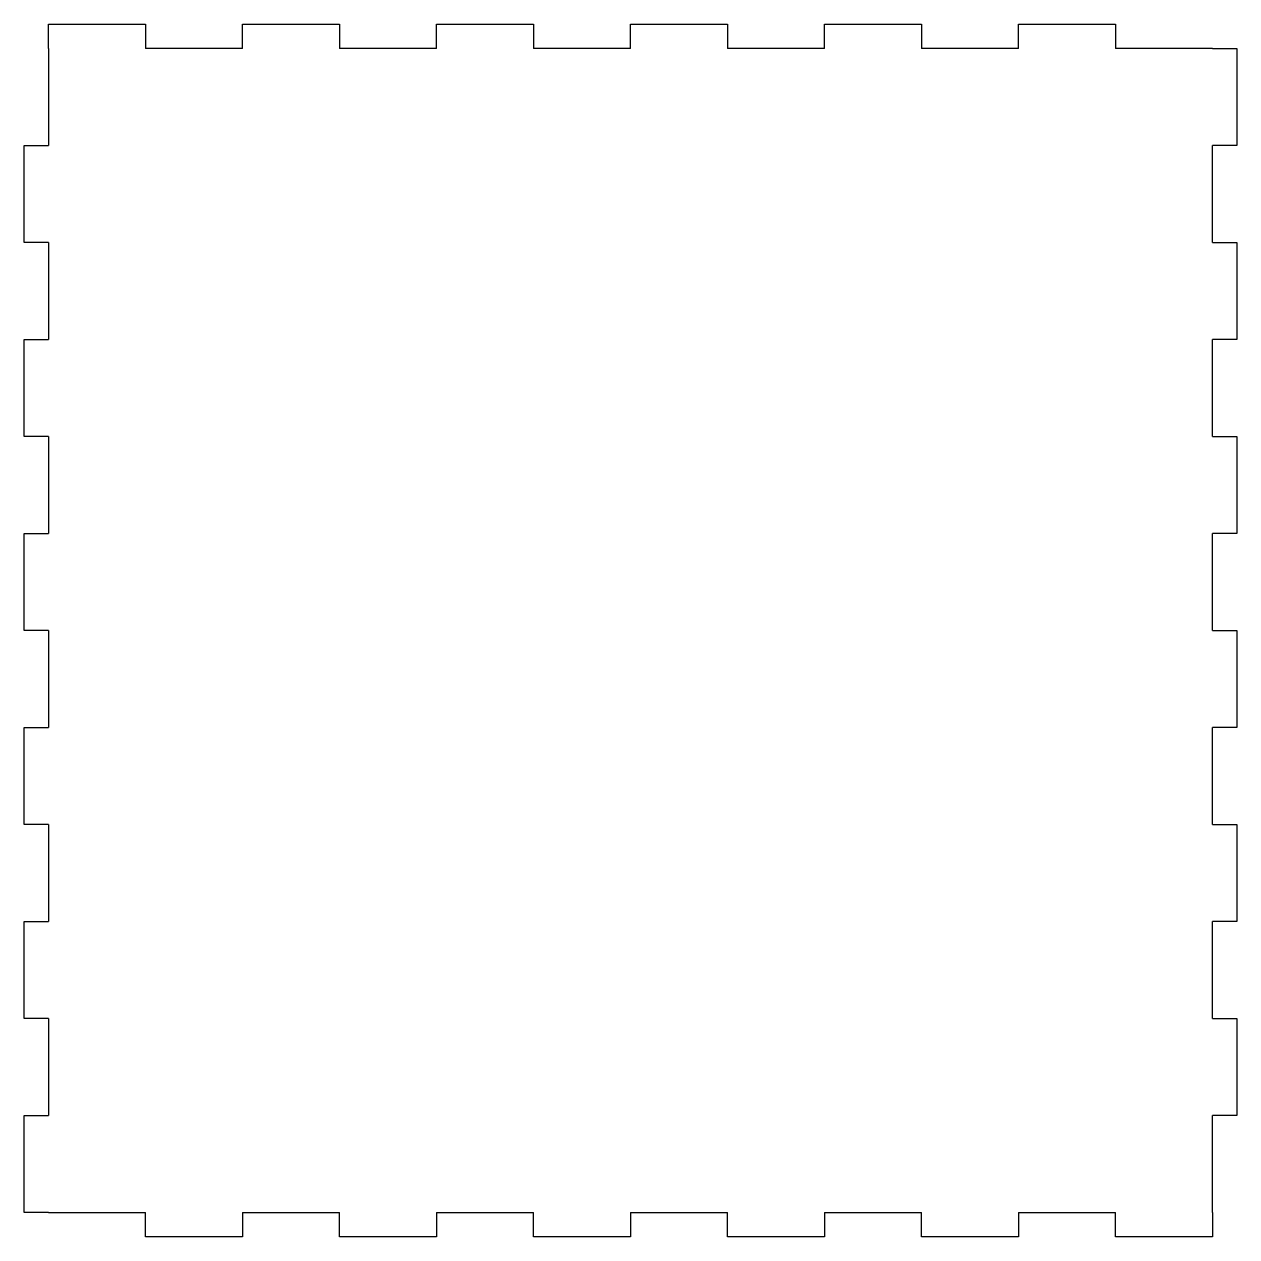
# Model space of a CAD drawing. Header units: millimetres. Extents: x 181 to 431, y 108 to 358.
import ezdxf

# ---------------------------------------------------------------- set-up
doc = ezdxf.new("R2010")
doc.units = ezdxf.units.MM
doc.header["$MEASUREMENT"] = 0

msp = doc.modelspace()

# ---------------------------------------------------------------- linework, layer by layer
for p, q in [((185.99, 353.49), (185.99, 358.49)), ((185.99, 358.49), (205.99, 358.49)), ((205.99, 358.49), (205.99, 353.49)), ((225.99, 353.49), (225.99, 358.49)), ((225.99, 358.49), (245.99, 358.49)), ((245.99, 358.49), (245.99, 353.49)), ((265.99, 353.49), (265.99, 358.49)), ((265.99, 358.49), (285.99, 358.49)), ((285.99, 358.49), (285.99, 353.49)), ((305.99, 353.49), (305.99, 358.49)), ((305.99, 358.49), (325.99, 358.49)), ((325.99, 358.49), (325.99, 353.49)), ((345.99, 353.49), (345.99, 358.49)), ((345.99, 358.49), (365.99, 358.49)), ((365.99, 358.49), (365.99, 353.49)), ((385.99, 353.49), (385.99, 358.49)), ((385.99, 358.49), (405.99, 358.49)), ((405.99, 358.49), (405.99, 353.49)), ((185.99, 353.49), (185.99, 333.49)), ((225.99, 353.49), (205.99, 353.49)), ((265.99, 353.49), (245.99, 353.49)), ((305.99, 353.49), (285.99, 353.49)), ((345.99, 353.49), (325.99, 353.49)), ((385.99, 353.49), (365.99, 353.49)), ((425.99, 353.49), (405.99, 353.49)), ((425.99, 353.49), (430.99, 353.49)), ((430.99, 353.49), (430.99, 333.49)), ((180.99, 313.49), (180.99, 333.49)), ((180.99, 333.49), (185.99, 333.49)), ((430.99, 333.49), (425.99, 333.49)), ((425.99, 313.49), (425.99, 333.49)), ((185.99, 313.49), (180.99, 313.49)), ((185.99, 313.49), (185.99, 293.49)), ((425.99, 313.49), (430.99, 313.49)), ((430.99, 313.49), (430.99, 293.49)), ((180.99, 273.49), (180.99, 293.49)), ((180.99, 293.49), (185.99, 293.49)), ((430.99, 293.49), (425.99, 293.49)), ((425.99, 273.49), (425.99, 293.49)), ((185.99, 273.49), (180.99, 273.49)), ((185.99, 273.49), (185.99, 253.49)), ((425.99, 273.49), (430.99, 273.49)), ((430.99, 273.49), (430.99, 253.49)), ((180.99, 233.49), (180.99, 253.49)), ((180.99, 253.49), (185.99, 253.49)), ((430.99, 253.49), (425.99, 253.49)), ((425.99, 233.49), (425.99, 253.49)), ((185.99, 233.49), (180.99, 233.49)), ((185.99, 233.49), (185.99, 213.49)), ((425.99, 233.49), (430.99, 233.49)), ((430.99, 233.49), (430.99, 213.49)), ((180.99, 193.49), (180.99, 213.49)), ((180.99, 213.49), (185.99, 213.49)), ((430.99, 213.49), (425.99, 213.49)), ((425.99, 193.49), (425.99, 213.49)), ((185.99, 193.49), (180.99, 193.49)), ((185.99, 193.49), (185.99, 173.49)), ((425.99, 193.49), (430.99, 193.49)), ((430.99, 193.49), (430.99, 173.49)), ((180.99, 153.49), (180.99, 173.49)), ((180.99, 173.49), (185.99, 173.49)), ((430.99, 173.49), (425.99, 173.49)), ((425.99, 153.49), (425.99, 173.49)), ((185.99, 153.49), (180.99, 153.49)), ((185.99, 153.49), (185.99, 133.49)), ((425.99, 153.49), (430.99, 153.49)), ((430.99, 153.49), (430.99, 133.49)), ((180.99, 113.49), (180.99, 133.49)), ((180.99, 133.49), (185.99, 133.49)), ((425.99, 113.49), (425.99, 133.49)), ((430.99, 133.49), (425.99, 133.49)), ((185.99, 113.49), (180.99, 113.49)), ((185.99, 113.49), (205.99, 113.49)), ((205.99, 108.49), (205.99, 113.49)), ((225.99, 113.49), (225.99, 108.49)), ((225.99, 113.49), (245.99, 113.49)), ((245.99, 108.49), (245.99, 113.49)), ((265.99, 113.49), (265.99, 108.49)), ((265.99, 113.49), (285.99, 113.49)), ((285.99, 108.49), (285.99, 113.49)), ((305.99, 113.49), (305.99, 108.49)), ((305.99, 113.49), (325.99, 113.49)), ((325.99, 108.49), (325.99, 113.49)), ((345.99, 113.49), (345.99, 108.49)), ((345.99, 113.49), (365.99, 113.49)), ((365.99, 108.49), (365.99, 113.49)), ((385.99, 113.49), (385.99, 108.49)), ((385.99, 113.49), (405.99, 113.49)), ((405.99, 108.49), (405.99, 113.49)), ((425.99, 113.49), (425.99, 108.49)), ((225.99, 108.49), (205.99, 108.49)), ((265.99, 108.49), (245.99, 108.49)), ((305.99, 108.49), (285.99, 108.49)), ((345.99, 108.49), (325.99, 108.49)), ((385.99, 108.49), (365.99, 108.49)), ((425.99, 108.49), (405.99, 108.49))]:
    msp.add_line(p, q)

doc.saveas('drawing.dxf')
